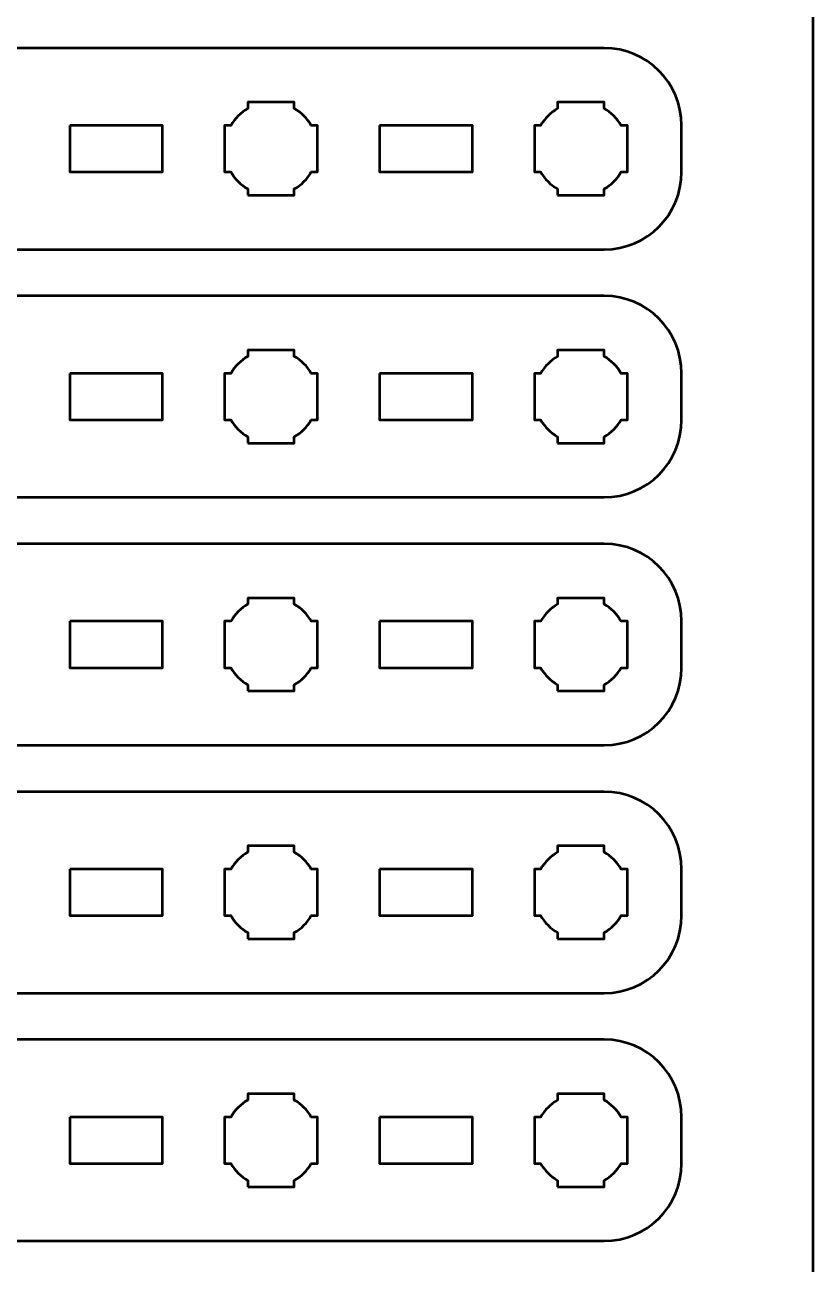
# Model space of a CAD drawing. Header units: centimetres. Extents: x -21 to 0, y -29.7 to 0.
# Drawn here: x -5.09 to 0, y -16.85 to -8.85 of the extents above; entities that cross this region are included whole.
import ezdxf

# ---------------------------------------------------------------- set-up
doc = ezdxf.new("R2010")
doc.units = ezdxf.units.CM
doc.header["$MEASUREMENT"] = 0
doc.layers.add('Layer 1', color=7, linetype='Continuous')

msp = doc.modelspace()

# ---------------------------------------------------------------- linework, layer by layer
at = {"layer": 'Layer 1', "color": 1, "lineweight": 53}
msp.add_open_spline([(-21.00003, -29.19995), (-21.00003, -29.19995), (-21.00003, -5.89992), (-21.00003, -5.89992), (-21.00003, -5.89992), (-21.00003, -5.81709), (-20.93286, -5.74992), (-20.85003, -5.74992), (-20.85003, -5.74992), (-20.7672, -5.74992), (-20.70003, -5.68275), (-20.70003, -5.59992), (-20.70003, -5.59992), (-20.70003, -5.51709), (-20.7672, -5.44992), (-20.85003, -5.44992), (-20.85003, -5.44992), (-20.93286, -5.44992), (-21.00003, -5.38275), (-21.00003, -5.29992), (-21.00003, -5.29992), (-21.00003, -5.21709), (-20.93286, -5.14992), (-20.85003, -5.14992), (-20.85003, -5.14992), (-20.7672, -5.14992), (-20.70003, -5.08275), (-20.70003, -4.99992), (-20.70003, -4.99992), (-20.70003, -4.91709), (-20.7672, -4.84992), (-20.85003, -4.84992), (-20.85003, -4.84992), (-20.93286, -4.84992), (-21.00003, -4.78275), (-21.00003, -4.69992), (-21.00003, -4.69992), (-21.00003, -4.61709), (-20.93286, -4.54992), (-20.85003, -4.54992), (-20.85003, -4.54992), (-20.7672, -4.54992), (-20.70003, -4.48275), (-20.70003, -4.39992), (-20.70003, -4.39992), (-20.70003, -4.31709), (-20.7672, -4.24992), (-20.85003, -4.24992), (-20.85003, -4.24992), (-20.93286, -4.24992), (-21.00003, -4.18275), (-21.00003, -4.09992), (-21.00003, -4.09992), (-21.00003, -4.01709), (-20.93286, -3.94992), (-20.85003, -3.94992), (-20.85003, -3.94992), (-20.7672, -3.94992), (-20.70003, -3.88275), (-20.70003, -3.79992), (-20.70003, -3.79992), (-20.70003, -3.71709), (-20.7672, -3.64992), (-20.85003, -3.64992), (-20.85003, -3.64992), (-20.93286, -3.64992), (-21.00003, -3.58275), (-21.00003, -3.49992), (-21.00003, -3.49992), (-21.00003, -3.41709), (-20.93286, -3.34992), (-20.85003, -3.34992), (-20.85003, -3.34992), (-20.7672, -3.34992), (-20.70003, -3.28275), (-20.70003, -3.19992), (-20.70003, -3.19992), (-20.70003, -3.11709), (-20.7672, -3.04992), (-20.85003, -3.04992), (-20.85003, -3.04992), (-20.93286, -3.04992), (-21.00003, -2.98275), (-21.00003, -2.89992), (-21.00003, -2.89992), (-21.00003, -2.81709), (-20.93286, -2.74992), (-20.85003, -2.74992), (-20.85003, -2.74992), (-20.7672, -2.74992), (-20.70003, -2.68275), (-20.70003, -2.59992), (-20.70003, -2.59992), (-20.70003, -2.51709), (-20.7672, -2.44992), (-20.85003, -2.44992), (-20.85003, -2.44992), (-20.93286, -2.44992), (-21.00003, -2.38275), (-21.00003, -2.29992), (-21.00003, -2.29992), (-21.00003, -2.21709), (-20.93286, -2.14992), (-20.85003, -2.14992), (-20.85003, -2.14992), (-20.7672, -2.14992), (-20.70003, -2.08275), (-20.70003, -1.99992), (-20.70003, -1.99992), (-20.70003, -1.91709), (-20.7672, -1.84992), (-20.85003, -1.84992), (-20.85003, -1.84992), (-20.93286, -1.84992), (-21.00003, -1.78275), (-21.00003, -1.69992), (-21.00003, -1.69992), (-21.00003, -1.61709), (-20.93286, -1.54992), (-20.85003, -1.54992), (-20.85003, -1.54992), (-20.7672, -1.54992), (-20.70003, -1.48275), (-20.70003, -1.39992), (-20.70003, -1.39992), (-20.70003, -1.31709), (-20.7672, -1.24992), (-20.85003, -1.24992), (-20.85003, -1.24992), (-20.93286, -1.24992), (-21.00003, -1.18275), (-21.00003, -1.09992), (-21.00003, -1.09992), (-21.00003, -1.09992), (-21.00003, -0.49992), (-21.00003, -0.49992), (-21.00003, -0.49992), (-21.00003, -0.22295), (-20.77694, 0.00004), (-20.49994, 0.00004), (-20.49994, 0.00004), (-20.49994, 0.00004), (-0.50008, 0.00004), (-0.50008, 0.00004), (-0.50008, 0.00004), (-0.22294, 0.00004), (0.00002, -0.22295), (0.00002, -0.49992), (0.00002, -0.49992), (0.00002, -0.49992), (0.00002, -29.19995), (0.00002, -29.19995), (0.00002, -29.19995), (0.00002, -29.47695), (-0.22294, -29.70004), (-0.50008, -29.70004), (-0.50008, -29.70004), (-0.50008, -29.70004), (-20.49994, -29.70004), (-20.49994, -29.70004), (-20.49994, -29.70004), (-20.77694, -29.70004), (-21.00003, -29.47695), (-21.00003, -29.19995)], degree=3, knots=[0, 0, 0, 0, 0.0243902, 0.0243902, 0.0243902, 0.0243902, 0.0487805, 0.0487805, 0.0487805, 0.0487805, 0.0731707, 0.0731707, 0.0731707, 0.0731707, 0.097561, 0.097561, 0.097561, 0.097561, 0.1219512, 0.1219512, 0.1219512, 0.1219512, 0.1463415, 0.1463415, 0.1463415, 0.1463415, 0.1707317, 0.1707317, 0.1707317, 0.1707317, 0.195122, 0.195122, 0.195122, 0.195122, 0.2195122, 0.2195122, 0.2195122, 0.2195122, 0.2439024, 0.2439024, 0.2439024, 0.2439024, 0.2682927, 0.2682927, 0.2682927, 0.2682927, 0.2926829, 0.2926829, 0.2926829, 0.2926829, 0.3170732, 0.3170732, 0.3170732, 0.3170732, 0.3414634, 0.3414634, 0.3414634, 0.3414634, 0.3658537, 0.3658537, 0.3658537, 0.3658537, 0.3902439, 0.3902439, 0.3902439, 0.3902439, 0.4146341, 0.4146341, 0.4146341, 0.4146341, 0.4390244, 0.4390244, 0.4390244, 0.4390244, 0.4634146, 0.4634146, 0.4634146, 0.4634146, 0.4878049, 0.4878049, 0.4878049, 0.4878049, 0.5121951, 0.5121951, 0.5121951, 0.5121951, 0.5365854, 0.5365854, 0.5365854, 0.5365854, 0.5609756, 0.5609756, 0.5609756, 0.5609756, 0.5853659, 0.5853659, 0.5853659, 0.5853659, 0.6097561, 0.6097561, 0.6097561, 0.6097561, 0.6341463, 0.6341463, 0.6341463, 0.6341463, 0.6585366, 0.6585366, 0.6585366, 0.6585366, 0.6829268, 0.6829268, 0.6829268, 0.6829268, 0.7073171, 0.7073171, 0.7073171, 0.7073171, 0.7317073, 0.7317073, 0.7317073, 0.7317073, 0.7560976, 0.7560976, 0.7560976, 0.7560976, 0.7804878, 0.7804878, 0.7804878, 0.7804878, 0.804878, 0.804878, 0.804878, 0.804878, 0.8292683, 0.8292683, 0.8292683, 0.8292683, 0.8536585, 0.8536585, 0.8536585, 0.8536585, 0.8780488, 0.8780488, 0.8780488, 0.8780488, 0.902439, 0.902439, 0.902439, 0.902439, 0.9268293, 0.9268293, 0.9268293, 0.9268293, 0.9512195, 0.9512195, 0.9512195, 0.9512195, 0.9756098, 0.9756098, 0.9756098, 0.9756098, 1, 1, 1, 1], dxfattribs=at)
at = {"layer": 'Layer 1', "color": 3, "lineweight": 53}
for points in [[(-15.64994, -9), (-15.64994, -9), (-1.35006, -9), (-1.35006, -9), (-1.35006, -9), (-1.07292, -9), (-0.84996, -9.22309), (-0.84996, -9.50009), (-0.84996, -9.50009), (-0.84996, -9.50009), (-0.84996, -9.8001), (-0.84996, -9.8001), (-0.84996, -9.8001), (-0.84996, -10.07706), (-1.07292, -10.30002), (-1.35006, -10.30002), (-1.35006, -10.30002), (-1.35006, -10.30002), (-15.64994, -10.30002), (-15.64994, -10.30002), (-15.64994, -10.30002), (-15.92694, -10.30002), (-16.15004, -10.07706), (-16.15004, -9.8001), (-16.15004, -9.8001), (-16.15004, -9.8001), (-16.15004, -9.50009), (-16.15004, -9.50009), (-16.15004, -9.50009), (-16.15004, -9.22309), (-15.92694, -9), (-15.64994, -9)], [(-15.64994, -10.6), (-15.64994, -10.6), (-1.35006, -10.6), (-1.35006, -10.6), (-1.35006, -10.6), (-1.07292, -10.6), (-0.84996, -10.82309), (-0.84996, -11.10009), (-0.84996, -11.10009), (-0.84996, -11.10009), (-0.84996, -11.4001), (-0.84996, -11.4001), (-0.84996, -11.4001), (-0.84996, -11.67706), (-1.07292, -11.90002), (-1.35006, -11.90002), (-1.35006, -11.90002), (-1.35006, -11.90002), (-15.64994, -11.90002), (-15.64994, -11.90002), (-15.64994, -11.90002), (-15.92694, -11.90002), (-16.15004, -11.67706), (-16.15004, -11.4001), (-16.15004, -11.4001), (-16.15004, -11.4001), (-16.15004, -11.10009), (-16.15004, -11.10009), (-16.15004, -11.10009), (-16.15004, -10.82309), (-15.92694, -10.6), (-15.64994, -10.6)], [(-15.64994, -12.2), (-15.64994, -12.2), (-1.35006, -12.2), (-1.35006, -12.2), (-1.35006, -12.2), (-1.07292, -12.2), (-0.84996, -12.42309), (-0.84996, -12.70009), (-0.84996, -12.70009), (-0.84996, -12.70009), (-0.84996, -13.0001), (-0.84996, -13.0001), (-0.84996, -13.0001), (-0.84996, -13.27706), (-1.07292, -13.50002), (-1.35006, -13.50002), (-1.35006, -13.50002), (-1.35006, -13.50002), (-15.64994, -13.50002), (-15.64994, -13.50002), (-15.64994, -13.50002), (-15.92694, -13.50002), (-16.15004, -13.27706), (-16.15004, -13.0001), (-16.15004, -13.0001), (-16.15004, -13.0001), (-16.15004, -12.70009), (-16.15004, -12.70009), (-16.15004, -12.70009), (-16.15004, -12.42309), (-15.92694, -12.2), (-15.64994, -12.2)], [(-15.64994, -13.8), (-15.64994, -13.8), (-1.35006, -13.8), (-1.35006, -13.8), (-1.35006, -13.8), (-1.07292, -13.8), (-0.84996, -14.02309), (-0.84996, -14.30009), (-0.84996, -14.30009), (-0.84996, -14.30009), (-0.84996, -14.6001), (-0.84996, -14.6001), (-0.84996, -14.6001), (-0.84996, -14.87706), (-1.07292, -15.10002), (-1.35006, -15.10002), (-1.35006, -15.10002), (-1.35006, -15.10002), (-15.64994, -15.10002), (-15.64994, -15.10002), (-15.64994, -15.10002), (-15.92694, -15.10002), (-16.15004, -14.87706), (-16.15004, -14.6001), (-16.15004, -14.6001), (-16.15004, -14.6001), (-16.15004, -14.30009), (-16.15004, -14.30009), (-16.15004, -14.30009), (-16.15004, -14.02309), (-15.92694, -13.8), (-15.64994, -13.8)], [(-15.64994, -15.4), (-15.64994, -15.4), (-1.35006, -15.4), (-1.35006, -15.4), (-1.35006, -15.4), (-1.07292, -15.4), (-0.84996, -15.62309), (-0.84996, -15.90009), (-0.84996, -15.90009), (-0.84996, -15.90009), (-0.84996, -16.2001), (-0.84996, -16.2001), (-0.84996, -16.2001), (-0.84996, -16.47706), (-1.07292, -16.70002), (-1.35006, -16.70002), (-1.35006, -16.70002), (-1.35006, -16.70002), (-15.64994, -16.70002), (-15.64994, -16.70002), (-15.64994, -16.70002), (-15.92694, -16.70002), (-16.15004, -16.47706), (-16.15004, -16.2001), (-16.15004, -16.2001), (-16.15004, -16.2001), (-16.15004, -15.90009), (-16.15004, -15.90009), (-16.15004, -15.90009), (-16.15004, -15.62309), (-15.92694, -15.4), (-15.64994, -15.4)]]:
    msp.add_open_spline(points, degree=3, knots=[0, 0, 0, 0, 0.125, 0.125, 0.125, 0.125, 0.25, 0.25, 0.25, 0.25, 0.375, 0.375, 0.375, 0.375, 0.5, 0.5, 0.5, 0.5, 0.625, 0.625, 0.625, 0.625, 0.75, 0.75, 0.75, 0.75, 0.875, 0.875, 0.875, 0.875, 1, 1, 1, 1], dxfattribs=at)
at = {"layer": 'Layer 1', "lineweight": 53}
for points, knots in [([(-3.64999, -9.95003), (-3.64999, -9.95003), (-3.64999, -9.90992), (-3.64999, -9.90992), (-3.64999, -9.90992), (-3.69561, -9.8836), (-3.7335, -9.84557), (-3.75981, -9.8001), (-3.75981, -9.8001), (-3.75981, -9.8001), (-3.80006, -9.8001), (-3.80006, -9.8001), (-3.80006, -9.8001), (-3.80006, -9.8001), (-3.80006, -9.65002), (-3.80006, -9.65002), (-3.80006, -9.65002), (-3.80006, -9.65002), (-3.80006, -9.50009), (-3.80006, -9.50009), (-3.80006, -9.50009), (-3.80006, -9.50009), (-3.75981, -9.50009), (-3.75981, -9.50009), (-3.75981, -9.50009), (-3.7335, -9.45448), (-3.69561, -9.41656), (-3.64999, -9.39024), (-3.64999, -9.39024), (-3.64999, -9.39024), (-3.64999, -9.35002), (-3.64999, -9.35002), (-3.64999, -9.35002), (-3.64999, -9.35002), (-3.50006, -9.35002), (-3.50006, -9.35002), (-3.50006, -9.35002), (-3.50006, -9.35002), (-3.34999, -9.35002), (-3.34999, -9.35002), (-3.34999, -9.35002), (-3.34999, -9.35002), (-3.34999, -9.39024), (-3.34999, -9.39024), (-3.34999, -9.39024), (-3.30452, -9.41656), (-3.26649, -9.45448), (-3.24017, -9.50009), (-3.24017, -9.50009), (-3.24017, -9.50009), (-3.20006, -9.50009), (-3.20006, -9.50009), (-3.20006, -9.50009), (-3.20006, -9.50009), (-3.20006, -9.65002), (-3.20006, -9.65002), (-3.20006, -9.65002), (-3.20006, -9.65002), (-3.20006, -9.8001), (-3.20006, -9.8001), (-3.20006, -9.8001), (-3.20006, -9.8001), (-3.24017, -9.8001), (-3.24017, -9.8001), (-3.24017, -9.8001), (-3.26649, -9.84557), (-3.30452, -9.8836), (-3.34999, -9.90992), (-3.34999, -9.90992), (-3.34999, -9.90992), (-3.34999, -9.95003), (-3.34999, -9.95003), (-3.34999, -9.95003), (-3.34999, -9.95003), (-3.50006, -9.95003), (-3.50006, -9.95003), (-3.50006, -9.95003), (-3.50006, -9.95003), (-3.64999, -9.95003), (-3.64999, -9.95003)], [0, 0, 0, 0, 0.05, 0.05, 0.05, 0.05, 0.1, 0.1, 0.1, 0.1, 0.15, 0.15, 0.15, 0.15, 0.2, 0.2, 0.2, 0.2, 0.25, 0.25, 0.25, 0.25, 0.3, 0.3, 0.3, 0.3, 0.35, 0.35, 0.35, 0.35, 0.4, 0.4, 0.4, 0.4, 0.45, 0.45, 0.45, 0.45, 0.5, 0.5, 0.5, 0.5, 0.55, 0.55, 0.55, 0.55, 0.6, 0.6, 0.6, 0.6, 0.65, 0.65, 0.65, 0.65, 0.7, 0.7, 0.7, 0.7, 0.75, 0.75, 0.75, 0.75, 0.8, 0.8, 0.8, 0.8, 0.85, 0.85, 0.85, 0.85, 0.9, 0.9, 0.9, 0.9, 0.95, 0.95, 0.95, 0.95, 1, 1, 1, 1]), ([(-1.65006, -9.95003), (-1.65006, -9.95003), (-1.65006, -9.90992), (-1.65006, -9.90992), (-1.65006, -9.90992), (-1.69553, -9.8836), (-1.73356, -9.84557), (-1.75988, -9.8001), (-1.75988, -9.8001), (-1.75988, -9.8001), (-1.79999, -9.8001), (-1.79999, -9.8001), (-1.79999, -9.8001), (-1.79999, -9.8001), (-1.79999, -9.65002), (-1.79999, -9.65002), (-1.79999, -9.65002), (-1.79999, -9.65002), (-1.79999, -9.50009), (-1.79999, -9.50009), (-1.79999, -9.50009), (-1.79999, -9.50009), (-1.75988, -9.50009), (-1.75988, -9.50009), (-1.75988, -9.50009), (-1.73356, -9.45448), (-1.69553, -9.41656), (-1.65006, -9.39024), (-1.65006, -9.39024), (-1.65006, -9.39024), (-1.65006, -9.35002), (-1.65006, -9.35002), (-1.65006, -9.35002), (-1.65006, -9.35002), (-1.49999, -9.35002), (-1.49999, -9.35002), (-1.49999, -9.35002), (-1.49999, -9.35002), (-1.35006, -9.35002), (-1.35006, -9.35002), (-1.35006, -9.35002), (-1.35006, -9.35002), (-1.35006, -9.39024), (-1.35006, -9.39024), (-1.35006, -9.39024), (-1.30444, -9.41656), (-1.26656, -9.45448), (-1.2402, -9.50009), (-1.2402, -9.50009), (-1.2402, -9.50009), (-1.19999, -9.50009), (-1.19999, -9.50009), (-1.19999, -9.50009), (-1.19999, -9.50009), (-1.19999, -9.65002), (-1.19999, -9.65002), (-1.19999, -9.65002), (-1.19999, -9.65002), (-1.19999, -9.8001), (-1.19999, -9.8001), (-1.19999, -9.8001), (-1.19999, -9.8001), (-1.2402, -9.8001), (-1.2402, -9.8001), (-1.2402, -9.8001), (-1.26656, -9.84557), (-1.30444, -9.8836), (-1.35006, -9.90992), (-1.35006, -9.90992), (-1.35006, -9.90992), (-1.35006, -9.95003), (-1.35006, -9.95003), (-1.35006, -9.95003), (-1.35006, -9.95003), (-1.49999, -9.95003), (-1.49999, -9.95003), (-1.49999, -9.95003), (-1.49999, -9.95003), (-1.65006, -9.95003), (-1.65006, -9.95003)], [0, 0, 0, 0, 0.05, 0.05, 0.05, 0.05, 0.1, 0.1, 0.1, 0.1, 0.15, 0.15, 0.15, 0.15, 0.2, 0.2, 0.2, 0.2, 0.25, 0.25, 0.25, 0.25, 0.3, 0.3, 0.3, 0.3, 0.35, 0.35, 0.35, 0.35, 0.4, 0.4, 0.4, 0.4, 0.45, 0.45, 0.45, 0.45, 0.5, 0.5, 0.5, 0.5, 0.55, 0.55, 0.55, 0.55, 0.6, 0.6, 0.6, 0.6, 0.65, 0.65, 0.65, 0.65, 0.7, 0.7, 0.7, 0.7, 0.75, 0.75, 0.75, 0.75, 0.8, 0.8, 0.8, 0.8, 0.85, 0.85, 0.85, 0.85, 0.9, 0.9, 0.9, 0.9, 0.95, 0.95, 0.95, 0.95, 1, 1, 1, 1]), ([(-4.79998, -9.50009), (-4.79998, -9.50009), (-4.19997, -9.50009), (-4.19997, -9.50009), (-4.19997, -9.50009), (-4.19997, -9.50009), (-4.19997, -9.8001), (-4.19997, -9.8001), (-4.19997, -9.8001), (-4.19997, -9.8001), (-4.79998, -9.8001), (-4.79998, -9.8001), (-4.79998, -9.8001), (-4.79998, -9.8001), (-4.79998, -9.50009), (-4.79998, -9.50009)], [0, 0, 0, 0, 0.25, 0.25, 0.25, 0.25, 0.5, 0.5, 0.5, 0.5, 0.75, 0.75, 0.75, 0.75, 1, 1, 1, 1]), ([(-2.80001, -9.50009), (-2.80001, -9.50009), (-2.20001, -9.50009), (-2.20001, -9.50009), (-2.20001, -9.50009), (-2.20001, -9.50009), (-2.20001, -9.8001), (-2.20001, -9.8001), (-2.20001, -9.8001), (-2.20001, -9.8001), (-2.80001, -9.8001), (-2.80001, -9.8001), (-2.80001, -9.8001), (-2.80001, -9.8001), (-2.80001, -9.50009), (-2.80001, -9.50009)], [0, 0, 0, 0, 0.25, 0.25, 0.25, 0.25, 0.5, 0.5, 0.5, 0.5, 0.75, 0.75, 0.75, 0.75, 1, 1, 1, 1]), ([(-3.64999, -11.55003), (-3.64999, -11.55003), (-3.64999, -11.50992), (-3.64999, -11.50992), (-3.64999, -11.50992), (-3.69561, -11.4836), (-3.7335, -11.44557), (-3.75981, -11.4001), (-3.75981, -11.4001), (-3.75981, -11.4001), (-3.80006, -11.4001), (-3.80006, -11.4001), (-3.80006, -11.4001), (-3.80006, -11.4001), (-3.80006, -11.25002), (-3.80006, -11.25002), (-3.80006, -11.25002), (-3.80006, -11.25002), (-3.80006, -11.10009), (-3.80006, -11.10009), (-3.80006, -11.10009), (-3.80006, -11.10009), (-3.75981, -11.10009), (-3.75981, -11.10009), (-3.75981, -11.10009), (-3.7335, -11.05448), (-3.69561, -11.01656), (-3.64999, -10.99024), (-3.64999, -10.99024), (-3.64999, -10.99024), (-3.64999, -10.95002), (-3.64999, -10.95002), (-3.64999, -10.95002), (-3.64999, -10.95002), (-3.50006, -10.95002), (-3.50006, -10.95002), (-3.50006, -10.95002), (-3.50006, -10.95002), (-3.34999, -10.95002), (-3.34999, -10.95002), (-3.34999, -10.95002), (-3.34999, -10.95002), (-3.34999, -10.99024), (-3.34999, -10.99024), (-3.34999, -10.99024), (-3.30452, -11.01656), (-3.26649, -11.05448), (-3.24017, -11.10009), (-3.24017, -11.10009), (-3.24017, -11.10009), (-3.20006, -11.10009), (-3.20006, -11.10009), (-3.20006, -11.10009), (-3.20006, -11.10009), (-3.20006, -11.25002), (-3.20006, -11.25002), (-3.20006, -11.25002), (-3.20006, -11.25002), (-3.20006, -11.4001), (-3.20006, -11.4001), (-3.20006, -11.4001), (-3.20006, -11.4001), (-3.24017, -11.4001), (-3.24017, -11.4001), (-3.24017, -11.4001), (-3.26649, -11.44557), (-3.30452, -11.4836), (-3.34999, -11.50992), (-3.34999, -11.50992), (-3.34999, -11.50992), (-3.34999, -11.55003), (-3.34999, -11.55003), (-3.34999, -11.55003), (-3.34999, -11.55003), (-3.50006, -11.55003), (-3.50006, -11.55003), (-3.50006, -11.55003), (-3.50006, -11.55003), (-3.64999, -11.55003), (-3.64999, -11.55003)], [0, 0, 0, 0, 0.05, 0.05, 0.05, 0.05, 0.1, 0.1, 0.1, 0.1, 0.15, 0.15, 0.15, 0.15, 0.2, 0.2, 0.2, 0.2, 0.25, 0.25, 0.25, 0.25, 0.3, 0.3, 0.3, 0.3, 0.35, 0.35, 0.35, 0.35, 0.4, 0.4, 0.4, 0.4, 0.45, 0.45, 0.45, 0.45, 0.5, 0.5, 0.5, 0.5, 0.55, 0.55, 0.55, 0.55, 0.6, 0.6, 0.6, 0.6, 0.65, 0.65, 0.65, 0.65, 0.7, 0.7, 0.7, 0.7, 0.75, 0.75, 0.75, 0.75, 0.8, 0.8, 0.8, 0.8, 0.85, 0.85, 0.85, 0.85, 0.9, 0.9, 0.9, 0.9, 0.95, 0.95, 0.95, 0.95, 1, 1, 1, 1]), ([(-1.65006, -11.55003), (-1.65006, -11.55003), (-1.65006, -11.50992), (-1.65006, -11.50992), (-1.65006, -11.50992), (-1.69553, -11.4836), (-1.73356, -11.44557), (-1.75988, -11.4001), (-1.75988, -11.4001), (-1.75988, -11.4001), (-1.79999, -11.4001), (-1.79999, -11.4001), (-1.79999, -11.4001), (-1.79999, -11.4001), (-1.79999, -11.25002), (-1.79999, -11.25002), (-1.79999, -11.25002), (-1.79999, -11.25002), (-1.79999, -11.10009), (-1.79999, -11.10009), (-1.79999, -11.10009), (-1.79999, -11.10009), (-1.75988, -11.10009), (-1.75988, -11.10009), (-1.75988, -11.10009), (-1.73356, -11.05448), (-1.69553, -11.01656), (-1.65006, -10.99024), (-1.65006, -10.99024), (-1.65006, -10.99024), (-1.65006, -10.95002), (-1.65006, -10.95002), (-1.65006, -10.95002), (-1.65006, -10.95002), (-1.49999, -10.95002), (-1.49999, -10.95002), (-1.49999, -10.95002), (-1.49999, -10.95002), (-1.35006, -10.95002), (-1.35006, -10.95002), (-1.35006, -10.95002), (-1.35006, -10.95002), (-1.35006, -10.99024), (-1.35006, -10.99024), (-1.35006, -10.99024), (-1.30444, -11.01656), (-1.26656, -11.05448), (-1.2402, -11.10009), (-1.2402, -11.10009), (-1.2402, -11.10009), (-1.19999, -11.10009), (-1.19999, -11.10009), (-1.19999, -11.10009), (-1.19999, -11.10009), (-1.19999, -11.25002), (-1.19999, -11.25002), (-1.19999, -11.25002), (-1.19999, -11.25002), (-1.19999, -11.4001), (-1.19999, -11.4001), (-1.19999, -11.4001), (-1.19999, -11.4001), (-1.2402, -11.4001), (-1.2402, -11.4001), (-1.2402, -11.4001), (-1.26656, -11.44557), (-1.30444, -11.4836), (-1.35006, -11.50992), (-1.35006, -11.50992), (-1.35006, -11.50992), (-1.35006, -11.55003), (-1.35006, -11.55003), (-1.35006, -11.55003), (-1.35006, -11.55003), (-1.49999, -11.55003), (-1.49999, -11.55003), (-1.49999, -11.55003), (-1.49999, -11.55003), (-1.65006, -11.55003), (-1.65006, -11.55003)], [0, 0, 0, 0, 0.05, 0.05, 0.05, 0.05, 0.1, 0.1, 0.1, 0.1, 0.15, 0.15, 0.15, 0.15, 0.2, 0.2, 0.2, 0.2, 0.25, 0.25, 0.25, 0.25, 0.3, 0.3, 0.3, 0.3, 0.35, 0.35, 0.35, 0.35, 0.4, 0.4, 0.4, 0.4, 0.45, 0.45, 0.45, 0.45, 0.5, 0.5, 0.5, 0.5, 0.55, 0.55, 0.55, 0.55, 0.6, 0.6, 0.6, 0.6, 0.65, 0.65, 0.65, 0.65, 0.7, 0.7, 0.7, 0.7, 0.75, 0.75, 0.75, 0.75, 0.8, 0.8, 0.8, 0.8, 0.85, 0.85, 0.85, 0.85, 0.9, 0.9, 0.9, 0.9, 0.95, 0.95, 0.95, 0.95, 1, 1, 1, 1]), ([(-4.79998, -11.10009), (-4.79998, -11.10009), (-4.19997, -11.10009), (-4.19997, -11.10009), (-4.19997, -11.10009), (-4.19997, -11.10009), (-4.19997, -11.4001), (-4.19997, -11.4001), (-4.19997, -11.4001), (-4.19997, -11.4001), (-4.79998, -11.4001), (-4.79998, -11.4001), (-4.79998, -11.4001), (-4.79998, -11.4001), (-4.79998, -11.10009), (-4.79998, -11.10009)], [0, 0, 0, 0, 0.25, 0.25, 0.25, 0.25, 0.5, 0.5, 0.5, 0.5, 0.75, 0.75, 0.75, 0.75, 1, 1, 1, 1]), ([(-2.80001, -11.10009), (-2.80001, -11.10009), (-2.20001, -11.10009), (-2.20001, -11.10009), (-2.20001, -11.10009), (-2.20001, -11.10009), (-2.20001, -11.4001), (-2.20001, -11.4001), (-2.20001, -11.4001), (-2.20001, -11.4001), (-2.80001, -11.4001), (-2.80001, -11.4001), (-2.80001, -11.4001), (-2.80001, -11.4001), (-2.80001, -11.10009), (-2.80001, -11.10009)], [0, 0, 0, 0, 0.25, 0.25, 0.25, 0.25, 0.5, 0.5, 0.5, 0.5, 0.75, 0.75, 0.75, 0.75, 1, 1, 1, 1]), ([(-3.64999, -13.15003), (-3.64999, -13.15003), (-3.64999, -13.10992), (-3.64999, -13.10992), (-3.64999, -13.10992), (-3.69561, -13.0836), (-3.7335, -13.04557), (-3.75981, -13.0001), (-3.75981, -13.0001), (-3.75981, -13.0001), (-3.80006, -13.0001), (-3.80006, -13.0001), (-3.80006, -13.0001), (-3.80006, -13.0001), (-3.80006, -12.85002), (-3.80006, -12.85002), (-3.80006, -12.85002), (-3.80006, -12.85002), (-3.80006, -12.70009), (-3.80006, -12.70009), (-3.80006, -12.70009), (-3.80006, -12.70009), (-3.75981, -12.70009), (-3.75981, -12.70009), (-3.75981, -12.70009), (-3.7335, -12.65448), (-3.69561, -12.61656), (-3.64999, -12.59024), (-3.64999, -12.59024), (-3.64999, -12.59024), (-3.64999, -12.55002), (-3.64999, -12.55002), (-3.64999, -12.55002), (-3.64999, -12.55002), (-3.50006, -12.55002), (-3.50006, -12.55002), (-3.50006, -12.55002), (-3.50006, -12.55002), (-3.34999, -12.55002), (-3.34999, -12.55002), (-3.34999, -12.55002), (-3.34999, -12.55002), (-3.34999, -12.59024), (-3.34999, -12.59024), (-3.34999, -12.59024), (-3.30452, -12.61656), (-3.26649, -12.65448), (-3.24017, -12.70009), (-3.24017, -12.70009), (-3.24017, -12.70009), (-3.20006, -12.70009), (-3.20006, -12.70009), (-3.20006, -12.70009), (-3.20006, -12.70009), (-3.20006, -12.85002), (-3.20006, -12.85002), (-3.20006, -12.85002), (-3.20006, -12.85002), (-3.20006, -13.0001), (-3.20006, -13.0001), (-3.20006, -13.0001), (-3.20006, -13.0001), (-3.24017, -13.0001), (-3.24017, -13.0001), (-3.24017, -13.0001), (-3.26649, -13.04557), (-3.30452, -13.0836), (-3.34999, -13.10992), (-3.34999, -13.10992), (-3.34999, -13.10992), (-3.34999, -13.15003), (-3.34999, -13.15003), (-3.34999, -13.15003), (-3.34999, -13.15003), (-3.50006, -13.15003), (-3.50006, -13.15003), (-3.50006, -13.15003), (-3.50006, -13.15003), (-3.64999, -13.15003), (-3.64999, -13.15003)], [0, 0, 0, 0, 0.05, 0.05, 0.05, 0.05, 0.1, 0.1, 0.1, 0.1, 0.15, 0.15, 0.15, 0.15, 0.2, 0.2, 0.2, 0.2, 0.25, 0.25, 0.25, 0.25, 0.3, 0.3, 0.3, 0.3, 0.35, 0.35, 0.35, 0.35, 0.4, 0.4, 0.4, 0.4, 0.45, 0.45, 0.45, 0.45, 0.5, 0.5, 0.5, 0.5, 0.55, 0.55, 0.55, 0.55, 0.6, 0.6, 0.6, 0.6, 0.65, 0.65, 0.65, 0.65, 0.7, 0.7, 0.7, 0.7, 0.75, 0.75, 0.75, 0.75, 0.8, 0.8, 0.8, 0.8, 0.85, 0.85, 0.85, 0.85, 0.9, 0.9, 0.9, 0.9, 0.95, 0.95, 0.95, 0.95, 1, 1, 1, 1]), ([(-1.65006, -13.15003), (-1.65006, -13.15003), (-1.65006, -13.10992), (-1.65006, -13.10992), (-1.65006, -13.10992), (-1.69553, -13.0836), (-1.73356, -13.04557), (-1.75988, -13.0001), (-1.75988, -13.0001), (-1.75988, -13.0001), (-1.79999, -13.0001), (-1.79999, -13.0001), (-1.79999, -13.0001), (-1.79999, -13.0001), (-1.79999, -12.85002), (-1.79999, -12.85002), (-1.79999, -12.85002), (-1.79999, -12.85002), (-1.79999, -12.70009), (-1.79999, -12.70009), (-1.79999, -12.70009), (-1.79999, -12.70009), (-1.75988, -12.70009), (-1.75988, -12.70009), (-1.75988, -12.70009), (-1.73356, -12.65448), (-1.69553, -12.61656), (-1.65006, -12.59024), (-1.65006, -12.59024), (-1.65006, -12.59024), (-1.65006, -12.55002), (-1.65006, -12.55002), (-1.65006, -12.55002), (-1.65006, -12.55002), (-1.49999, -12.55002), (-1.49999, -12.55002), (-1.49999, -12.55002), (-1.49999, -12.55002), (-1.35006, -12.55002), (-1.35006, -12.55002), (-1.35006, -12.55002), (-1.35006, -12.55002), (-1.35006, -12.59024), (-1.35006, -12.59024), (-1.35006, -12.59024), (-1.30444, -12.61656), (-1.26656, -12.65448), (-1.2402, -12.70009), (-1.2402, -12.70009), (-1.2402, -12.70009), (-1.19999, -12.70009), (-1.19999, -12.70009), (-1.19999, -12.70009), (-1.19999, -12.70009), (-1.19999, -12.85002), (-1.19999, -12.85002), (-1.19999, -12.85002), (-1.19999, -12.85002), (-1.19999, -13.0001), (-1.19999, -13.0001), (-1.19999, -13.0001), (-1.19999, -13.0001), (-1.2402, -13.0001), (-1.2402, -13.0001), (-1.2402, -13.0001), (-1.26656, -13.04557), (-1.30444, -13.0836), (-1.35006, -13.10992), (-1.35006, -13.10992), (-1.35006, -13.10992), (-1.35006, -13.15003), (-1.35006, -13.15003), (-1.35006, -13.15003), (-1.35006, -13.15003), (-1.49999, -13.15003), (-1.49999, -13.15003), (-1.49999, -13.15003), (-1.49999, -13.15003), (-1.65006, -13.15003), (-1.65006, -13.15003)], [0, 0, 0, 0, 0.05, 0.05, 0.05, 0.05, 0.1, 0.1, 0.1, 0.1, 0.15, 0.15, 0.15, 0.15, 0.2, 0.2, 0.2, 0.2, 0.25, 0.25, 0.25, 0.25, 0.3, 0.3, 0.3, 0.3, 0.35, 0.35, 0.35, 0.35, 0.4, 0.4, 0.4, 0.4, 0.45, 0.45, 0.45, 0.45, 0.5, 0.5, 0.5, 0.5, 0.55, 0.55, 0.55, 0.55, 0.6, 0.6, 0.6, 0.6, 0.65, 0.65, 0.65, 0.65, 0.7, 0.7, 0.7, 0.7, 0.75, 0.75, 0.75, 0.75, 0.8, 0.8, 0.8, 0.8, 0.85, 0.85, 0.85, 0.85, 0.9, 0.9, 0.9, 0.9, 0.95, 0.95, 0.95, 0.95, 1, 1, 1, 1]), ([(-4.79998, -12.70009), (-4.79998, -12.70009), (-4.19997, -12.70009), (-4.19997, -12.70009), (-4.19997, -12.70009), (-4.19997, -12.70009), (-4.19997, -13.0001), (-4.19997, -13.0001), (-4.19997, -13.0001), (-4.19997, -13.0001), (-4.79998, -13.0001), (-4.79998, -13.0001), (-4.79998, -13.0001), (-4.79998, -13.0001), (-4.79998, -12.70009), (-4.79998, -12.70009)], [0, 0, 0, 0, 0.25, 0.25, 0.25, 0.25, 0.5, 0.5, 0.5, 0.5, 0.75, 0.75, 0.75, 0.75, 1, 1, 1, 1]), ([(-2.80001, -12.70009), (-2.80001, -12.70009), (-2.20001, -12.70009), (-2.20001, -12.70009), (-2.20001, -12.70009), (-2.20001, -12.70009), (-2.20001, -13.0001), (-2.20001, -13.0001), (-2.20001, -13.0001), (-2.20001, -13.0001), (-2.80001, -13.0001), (-2.80001, -13.0001), (-2.80001, -13.0001), (-2.80001, -13.0001), (-2.80001, -12.70009), (-2.80001, -12.70009)], [0, 0, 0, 0, 0.25, 0.25, 0.25, 0.25, 0.5, 0.5, 0.5, 0.5, 0.75, 0.75, 0.75, 0.75, 1, 1, 1, 1]), ([(-3.64999, -14.75003), (-3.64999, -14.75003), (-3.64999, -14.70992), (-3.64999, -14.70992), (-3.64999, -14.70992), (-3.69561, -14.6836), (-3.7335, -14.64557), (-3.75981, -14.6001), (-3.75981, -14.6001), (-3.75981, -14.6001), (-3.80006, -14.6001), (-3.80006, -14.6001), (-3.80006, -14.6001), (-3.80006, -14.6001), (-3.80006, -14.45002), (-3.80006, -14.45002), (-3.80006, -14.45002), (-3.80006, -14.45002), (-3.80006, -14.30009), (-3.80006, -14.30009), (-3.80006, -14.30009), (-3.80006, -14.30009), (-3.75981, -14.30009), (-3.75981, -14.30009), (-3.75981, -14.30009), (-3.7335, -14.25448), (-3.69561, -14.21656), (-3.64999, -14.19024), (-3.64999, -14.19024), (-3.64999, -14.19024), (-3.64999, -14.15002), (-3.64999, -14.15002), (-3.64999, -14.15002), (-3.64999, -14.15002), (-3.50006, -14.15002), (-3.50006, -14.15002), (-3.50006, -14.15002), (-3.50006, -14.15002), (-3.34999, -14.15002), (-3.34999, -14.15002), (-3.34999, -14.15002), (-3.34999, -14.15002), (-3.34999, -14.19024), (-3.34999, -14.19024), (-3.34999, -14.19024), (-3.30452, -14.21656), (-3.26649, -14.25448), (-3.24017, -14.30009), (-3.24017, -14.30009), (-3.24017, -14.30009), (-3.20006, -14.30009), (-3.20006, -14.30009), (-3.20006, -14.30009), (-3.20006, -14.30009), (-3.20006, -14.45002), (-3.20006, -14.45002), (-3.20006, -14.45002), (-3.20006, -14.45002), (-3.20006, -14.6001), (-3.20006, -14.6001), (-3.20006, -14.6001), (-3.20006, -14.6001), (-3.24017, -14.6001), (-3.24017, -14.6001), (-3.24017, -14.6001), (-3.26649, -14.64557), (-3.30452, -14.6836), (-3.34999, -14.70992), (-3.34999, -14.70992), (-3.34999, -14.70992), (-3.34999, -14.75003), (-3.34999, -14.75003), (-3.34999, -14.75003), (-3.34999, -14.75003), (-3.50006, -14.75003), (-3.50006, -14.75003), (-3.50006, -14.75003), (-3.50006, -14.75003), (-3.64999, -14.75003), (-3.64999, -14.75003)], [0, 0, 0, 0, 0.05, 0.05, 0.05, 0.05, 0.1, 0.1, 0.1, 0.1, 0.15, 0.15, 0.15, 0.15, 0.2, 0.2, 0.2, 0.2, 0.25, 0.25, 0.25, 0.25, 0.3, 0.3, 0.3, 0.3, 0.35, 0.35, 0.35, 0.35, 0.4, 0.4, 0.4, 0.4, 0.45, 0.45, 0.45, 0.45, 0.5, 0.5, 0.5, 0.5, 0.55, 0.55, 0.55, 0.55, 0.6, 0.6, 0.6, 0.6, 0.65, 0.65, 0.65, 0.65, 0.7, 0.7, 0.7, 0.7, 0.75, 0.75, 0.75, 0.75, 0.8, 0.8, 0.8, 0.8, 0.85, 0.85, 0.85, 0.85, 0.9, 0.9, 0.9, 0.9, 0.95, 0.95, 0.95, 0.95, 1, 1, 1, 1]), ([(-1.65006, -14.75003), (-1.65006, -14.75003), (-1.65006, -14.70992), (-1.65006, -14.70992), (-1.65006, -14.70992), (-1.69553, -14.6836), (-1.73356, -14.64557), (-1.75988, -14.6001), (-1.75988, -14.6001), (-1.75988, -14.6001), (-1.79999, -14.6001), (-1.79999, -14.6001), (-1.79999, -14.6001), (-1.79999, -14.6001), (-1.79999, -14.45002), (-1.79999, -14.45002), (-1.79999, -14.45002), (-1.79999, -14.45002), (-1.79999, -14.30009), (-1.79999, -14.30009), (-1.79999, -14.30009), (-1.79999, -14.30009), (-1.75988, -14.30009), (-1.75988, -14.30009), (-1.75988, -14.30009), (-1.73356, -14.25448), (-1.69553, -14.21656), (-1.65006, -14.19024), (-1.65006, -14.19024), (-1.65006, -14.19024), (-1.65006, -14.15002), (-1.65006, -14.15002), (-1.65006, -14.15002), (-1.65006, -14.15002), (-1.49999, -14.15002), (-1.49999, -14.15002), (-1.49999, -14.15002), (-1.49999, -14.15002), (-1.35006, -14.15002), (-1.35006, -14.15002), (-1.35006, -14.15002), (-1.35006, -14.15002), (-1.35006, -14.19024), (-1.35006, -14.19024), (-1.35006, -14.19024), (-1.30444, -14.21656), (-1.26656, -14.25448), (-1.2402, -14.30009), (-1.2402, -14.30009), (-1.2402, -14.30009), (-1.19999, -14.30009), (-1.19999, -14.30009), (-1.19999, -14.30009), (-1.19999, -14.30009), (-1.19999, -14.45002), (-1.19999, -14.45002), (-1.19999, -14.45002), (-1.19999, -14.45002), (-1.19999, -14.6001), (-1.19999, -14.6001), (-1.19999, -14.6001), (-1.19999, -14.6001), (-1.2402, -14.6001), (-1.2402, -14.6001), (-1.2402, -14.6001), (-1.26656, -14.64557), (-1.30444, -14.6836), (-1.35006, -14.70992), (-1.35006, -14.70992), (-1.35006, -14.70992), (-1.35006, -14.75003), (-1.35006, -14.75003), (-1.35006, -14.75003), (-1.35006, -14.75003), (-1.49999, -14.75003), (-1.49999, -14.75003), (-1.49999, -14.75003), (-1.49999, -14.75003), (-1.65006, -14.75003), (-1.65006, -14.75003)], [0, 0, 0, 0, 0.05, 0.05, 0.05, 0.05, 0.1, 0.1, 0.1, 0.1, 0.15, 0.15, 0.15, 0.15, 0.2, 0.2, 0.2, 0.2, 0.25, 0.25, 0.25, 0.25, 0.3, 0.3, 0.3, 0.3, 0.35, 0.35, 0.35, 0.35, 0.4, 0.4, 0.4, 0.4, 0.45, 0.45, 0.45, 0.45, 0.5, 0.5, 0.5, 0.5, 0.55, 0.55, 0.55, 0.55, 0.6, 0.6, 0.6, 0.6, 0.65, 0.65, 0.65, 0.65, 0.7, 0.7, 0.7, 0.7, 0.75, 0.75, 0.75, 0.75, 0.8, 0.8, 0.8, 0.8, 0.85, 0.85, 0.85, 0.85, 0.9, 0.9, 0.9, 0.9, 0.95, 0.95, 0.95, 0.95, 1, 1, 1, 1]), ([(-4.79998, -14.30009), (-4.79998, -14.30009), (-4.19997, -14.30009), (-4.19997, -14.30009), (-4.19997, -14.30009), (-4.19997, -14.30009), (-4.19997, -14.6001), (-4.19997, -14.6001), (-4.19997, -14.6001), (-4.19997, -14.6001), (-4.79998, -14.6001), (-4.79998, -14.6001), (-4.79998, -14.6001), (-4.79998, -14.6001), (-4.79998, -14.30009), (-4.79998, -14.30009)], [0, 0, 0, 0, 0.25, 0.25, 0.25, 0.25, 0.5, 0.5, 0.5, 0.5, 0.75, 0.75, 0.75, 0.75, 1, 1, 1, 1]), ([(-2.80001, -14.30009), (-2.80001, -14.30009), (-2.20001, -14.30009), (-2.20001, -14.30009), (-2.20001, -14.30009), (-2.20001, -14.30009), (-2.20001, -14.6001), (-2.20001, -14.6001), (-2.20001, -14.6001), (-2.20001, -14.6001), (-2.80001, -14.6001), (-2.80001, -14.6001), (-2.80001, -14.6001), (-2.80001, -14.6001), (-2.80001, -14.30009), (-2.80001, -14.30009)], [0, 0, 0, 0, 0.25, 0.25, 0.25, 0.25, 0.5, 0.5, 0.5, 0.5, 0.75, 0.75, 0.75, 0.75, 1, 1, 1, 1]), ([(-3.64999, -16.35003), (-3.64999, -16.35003), (-3.64999, -16.30992), (-3.64999, -16.30992), (-3.64999, -16.30992), (-3.69561, -16.2836), (-3.7335, -16.24557), (-3.75981, -16.2001), (-3.75981, -16.2001), (-3.75981, -16.2001), (-3.80006, -16.2001), (-3.80006, -16.2001), (-3.80006, -16.2001), (-3.80006, -16.2001), (-3.80006, -16.05002), (-3.80006, -16.05002), (-3.80006, -16.05002), (-3.80006, -16.05002), (-3.80006, -15.90009), (-3.80006, -15.90009), (-3.80006, -15.90009), (-3.80006, -15.90009), (-3.75981, -15.90009), (-3.75981, -15.90009), (-3.75981, -15.90009), (-3.7335, -15.85448), (-3.69561, -15.81656), (-3.64999, -15.79024), (-3.64999, -15.79024), (-3.64999, -15.79024), (-3.64999, -15.75002), (-3.64999, -15.75002), (-3.64999, -15.75002), (-3.64999, -15.75002), (-3.50006, -15.75002), (-3.50006, -15.75002), (-3.50006, -15.75002), (-3.50006, -15.75002), (-3.34999, -15.75002), (-3.34999, -15.75002), (-3.34999, -15.75002), (-3.34999, -15.75002), (-3.34999, -15.79024), (-3.34999, -15.79024), (-3.34999, -15.79024), (-3.30452, -15.81656), (-3.26649, -15.85448), (-3.24017, -15.90009), (-3.24017, -15.90009), (-3.24017, -15.90009), (-3.20006, -15.90009), (-3.20006, -15.90009), (-3.20006, -15.90009), (-3.20006, -15.90009), (-3.20006, -16.05002), (-3.20006, -16.05002), (-3.20006, -16.05002), (-3.20006, -16.05002), (-3.20006, -16.2001), (-3.20006, -16.2001), (-3.20006, -16.2001), (-3.20006, -16.2001), (-3.24017, -16.2001), (-3.24017, -16.2001), (-3.24017, -16.2001), (-3.26649, -16.24557), (-3.30452, -16.2836), (-3.34999, -16.30992), (-3.34999, -16.30992), (-3.34999, -16.30992), (-3.34999, -16.35003), (-3.34999, -16.35003), (-3.34999, -16.35003), (-3.34999, -16.35003), (-3.50006, -16.35003), (-3.50006, -16.35003), (-3.50006, -16.35003), (-3.50006, -16.35003), (-3.64999, -16.35003), (-3.64999, -16.35003)], [0, 0, 0, 0, 0.05, 0.05, 0.05, 0.05, 0.1, 0.1, 0.1, 0.1, 0.15, 0.15, 0.15, 0.15, 0.2, 0.2, 0.2, 0.2, 0.25, 0.25, 0.25, 0.25, 0.3, 0.3, 0.3, 0.3, 0.35, 0.35, 0.35, 0.35, 0.4, 0.4, 0.4, 0.4, 0.45, 0.45, 0.45, 0.45, 0.5, 0.5, 0.5, 0.5, 0.55, 0.55, 0.55, 0.55, 0.6, 0.6, 0.6, 0.6, 0.65, 0.65, 0.65, 0.65, 0.7, 0.7, 0.7, 0.7, 0.75, 0.75, 0.75, 0.75, 0.8, 0.8, 0.8, 0.8, 0.85, 0.85, 0.85, 0.85, 0.9, 0.9, 0.9, 0.9, 0.95, 0.95, 0.95, 0.95, 1, 1, 1, 1]), ([(-1.65006, -16.35003), (-1.65006, -16.35003), (-1.65006, -16.30992), (-1.65006, -16.30992), (-1.65006, -16.30992), (-1.69553, -16.2836), (-1.73356, -16.24557), (-1.75988, -16.2001), (-1.75988, -16.2001), (-1.75988, -16.2001), (-1.79999, -16.2001), (-1.79999, -16.2001), (-1.79999, -16.2001), (-1.79999, -16.2001), (-1.79999, -16.05002), (-1.79999, -16.05002), (-1.79999, -16.05002), (-1.79999, -16.05002), (-1.79999, -15.90009), (-1.79999, -15.90009), (-1.79999, -15.90009), (-1.79999, -15.90009), (-1.75988, -15.90009), (-1.75988, -15.90009), (-1.75988, -15.90009), (-1.73356, -15.85448), (-1.69553, -15.81656), (-1.65006, -15.79024), (-1.65006, -15.79024), (-1.65006, -15.79024), (-1.65006, -15.75002), (-1.65006, -15.75002), (-1.65006, -15.75002), (-1.65006, -15.75002), (-1.49999, -15.75002), (-1.49999, -15.75002), (-1.49999, -15.75002), (-1.49999, -15.75002), (-1.35006, -15.75002), (-1.35006, -15.75002), (-1.35006, -15.75002), (-1.35006, -15.75002), (-1.35006, -15.79024), (-1.35006, -15.79024), (-1.35006, -15.79024), (-1.30444, -15.81656), (-1.26656, -15.85448), (-1.2402, -15.90009), (-1.2402, -15.90009), (-1.2402, -15.90009), (-1.19999, -15.90009), (-1.19999, -15.90009), (-1.19999, -15.90009), (-1.19999, -15.90009), (-1.19999, -16.05002), (-1.19999, -16.05002), (-1.19999, -16.05002), (-1.19999, -16.05002), (-1.19999, -16.2001), (-1.19999, -16.2001), (-1.19999, -16.2001), (-1.19999, -16.2001), (-1.2402, -16.2001), (-1.2402, -16.2001), (-1.2402, -16.2001), (-1.26656, -16.24557), (-1.30444, -16.2836), (-1.35006, -16.30992), (-1.35006, -16.30992), (-1.35006, -16.30992), (-1.35006, -16.35003), (-1.35006, -16.35003), (-1.35006, -16.35003), (-1.35006, -16.35003), (-1.49999, -16.35003), (-1.49999, -16.35003), (-1.49999, -16.35003), (-1.49999, -16.35003), (-1.65006, -16.35003), (-1.65006, -16.35003)], [0, 0, 0, 0, 0.05, 0.05, 0.05, 0.05, 0.1, 0.1, 0.1, 0.1, 0.15, 0.15, 0.15, 0.15, 0.2, 0.2, 0.2, 0.2, 0.25, 0.25, 0.25, 0.25, 0.3, 0.3, 0.3, 0.3, 0.35, 0.35, 0.35, 0.35, 0.4, 0.4, 0.4, 0.4, 0.45, 0.45, 0.45, 0.45, 0.5, 0.5, 0.5, 0.5, 0.55, 0.55, 0.55, 0.55, 0.6, 0.6, 0.6, 0.6, 0.65, 0.65, 0.65, 0.65, 0.7, 0.7, 0.7, 0.7, 0.75, 0.75, 0.75, 0.75, 0.8, 0.8, 0.8, 0.8, 0.85, 0.85, 0.85, 0.85, 0.9, 0.9, 0.9, 0.9, 0.95, 0.95, 0.95, 0.95, 1, 1, 1, 1]), ([(-4.79998, -15.90009), (-4.79998, -15.90009), (-4.19997, -15.90009), (-4.19997, -15.90009), (-4.19997, -15.90009), (-4.19997, -15.90009), (-4.19997, -16.2001), (-4.19997, -16.2001), (-4.19997, -16.2001), (-4.19997, -16.2001), (-4.79998, -16.2001), (-4.79998, -16.2001), (-4.79998, -16.2001), (-4.79998, -16.2001), (-4.79998, -15.90009), (-4.79998, -15.90009)], [0, 0, 0, 0, 0.25, 0.25, 0.25, 0.25, 0.5, 0.5, 0.5, 0.5, 0.75, 0.75, 0.75, 0.75, 1, 1, 1, 1]), ([(-2.80001, -15.90009), (-2.80001, -15.90009), (-2.20001, -15.90009), (-2.20001, -15.90009), (-2.20001, -15.90009), (-2.20001, -15.90009), (-2.20001, -16.2001), (-2.20001, -16.2001), (-2.20001, -16.2001), (-2.20001, -16.2001), (-2.80001, -16.2001), (-2.80001, -16.2001), (-2.80001, -16.2001), (-2.80001, -16.2001), (-2.80001, -15.90009), (-2.80001, -15.90009)], [0, 0, 0, 0, 0.25, 0.25, 0.25, 0.25, 0.5, 0.5, 0.5, 0.5, 0.75, 0.75, 0.75, 0.75, 1, 1, 1, 1])]:
    msp.add_open_spline(points, degree=3, knots=knots, dxfattribs=at)

doc.saveas('drawing.dxf')
